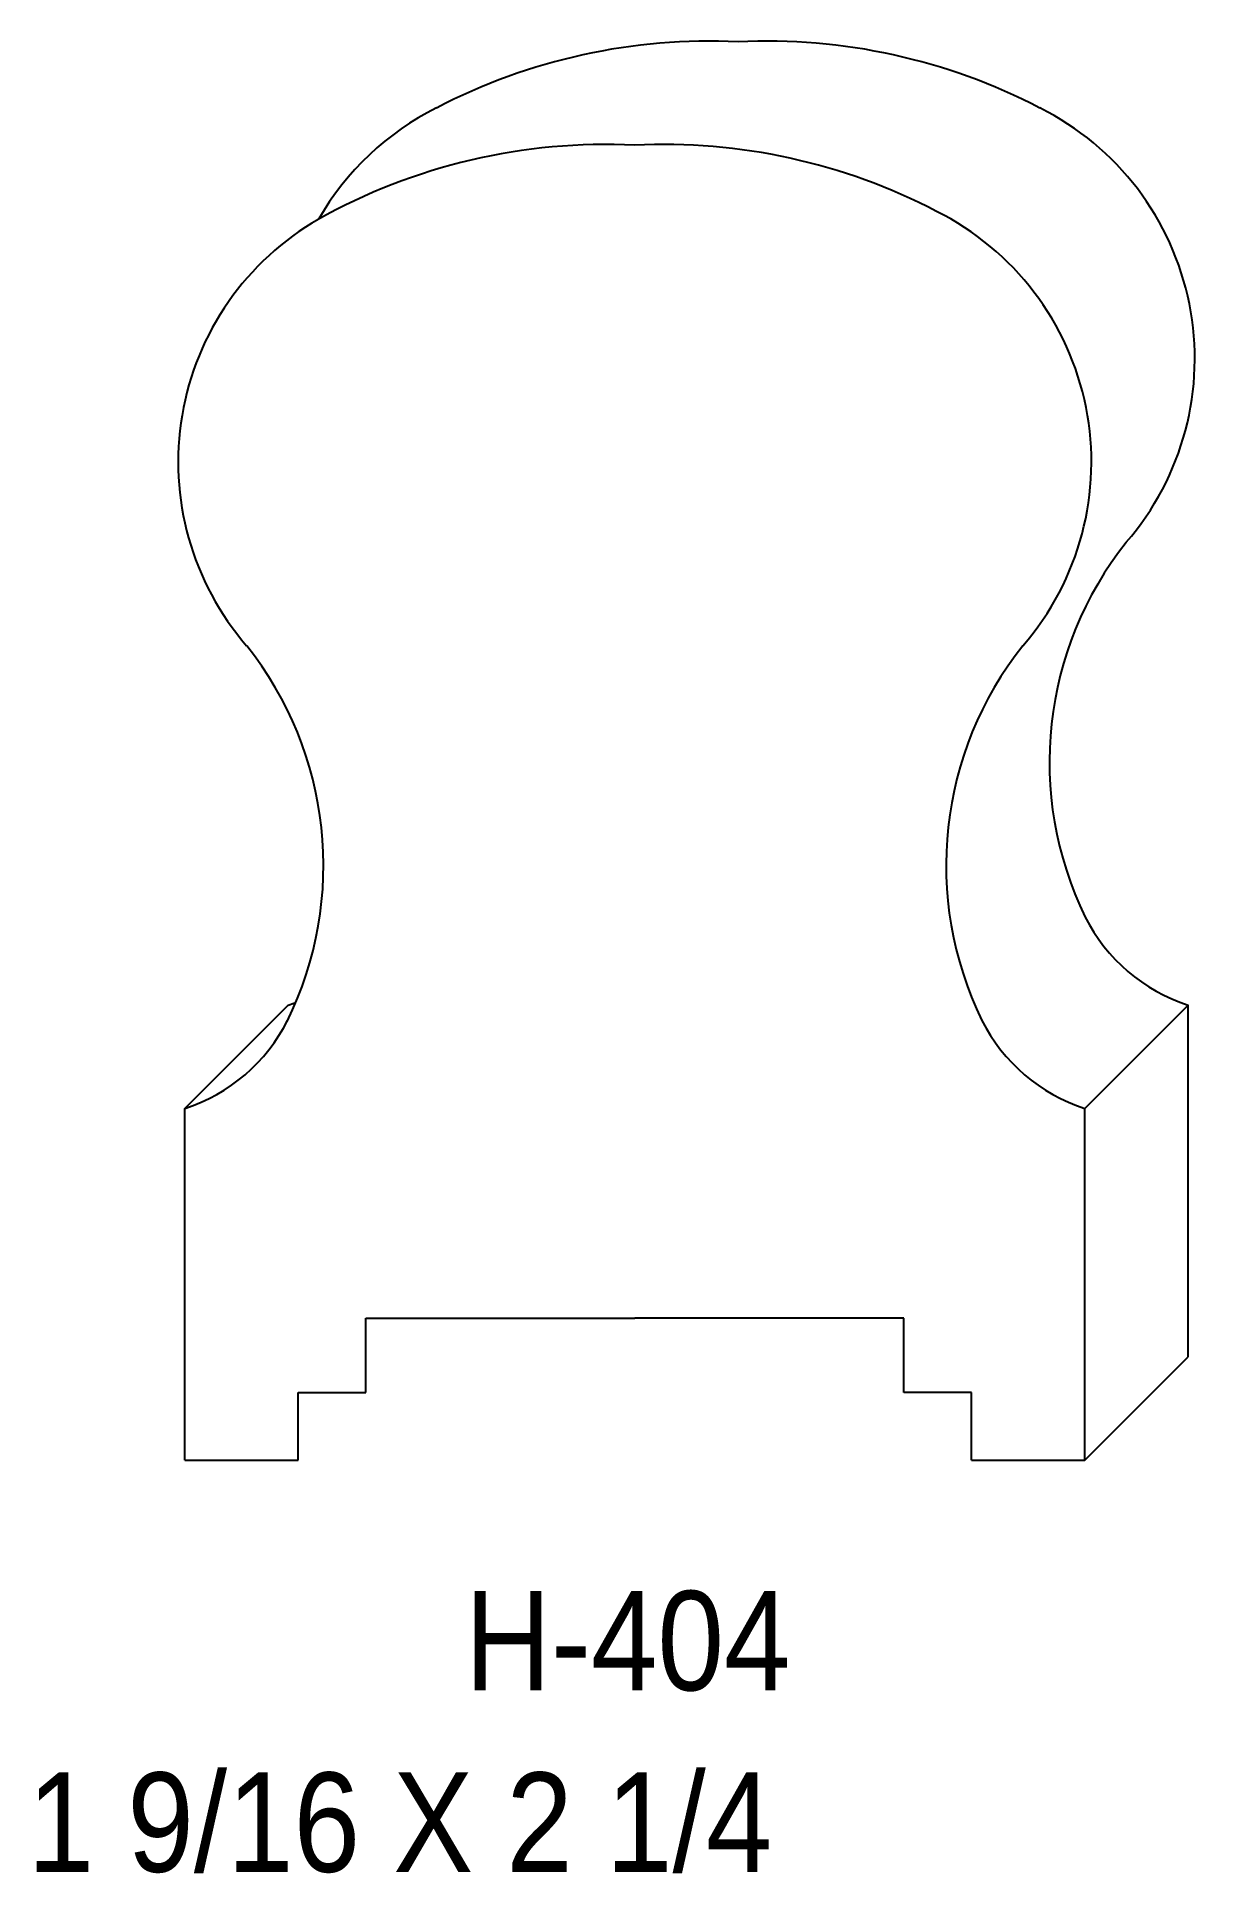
# Model space of a CAD drawing. Extents: x 78.05 to 80.05, y 156.95 to 160.09.
import ezdxf

# ---------------------------------------------------------------- set-up
doc = ezdxf.new("R2010")
doc.units = 0
doc.header["$LTSCALE"] = 5
doc.layers.add('PROFILE', color=7, linetype='CONTINUOUS')
doc.styles.add('TXT', font='TXT', dxfattribs={"height": 3.5})

msp = doc.modelspace()

# ---------------------------------------------------------------- linework, layer by layer
at = {"layer": 'PROFILE', "color": 1, "linetype": 'CONTINUOUS'}
for p, q in [((78.3059, 158.2606), (78.4826, 158.4374)), ((79.8451, 158.2606), (80.0219, 158.4374)), ((80.0219, 157.8359), (80.0219, 158.4374)), ((78.3059, 157.6591), (78.3059, 158.2606)), ((79.8451, 157.6591), (79.8451, 158.2606)), ((78.6156, 157.9018), (79.0755, 157.9018)), ((78.6156, 157.7746), (78.6156, 157.9018)), ((79.5355, 157.9018), (79.0755, 157.9018)), ((79.5355, 157.7746), (79.5355, 157.9018)), ((79.8451, 157.6591), (80.0219, 157.8359)), ((78.4998, 157.6591), (78.4998, 157.7746)), ((78.4998, 157.7746), (78.6156, 157.7746)), ((79.6512, 157.7746), (79.5355, 157.7746)), ((79.6512, 157.6591), (79.6512, 157.7746)), ((78.3059, 157.6591), (78.4998, 157.6591)), ((79.6512, 157.6591), (79.8451, 157.6591))]:
    msp.add_line(p, q, dxfattribs=at)
for centre, major_axis, start_param, end_param in [((79.2035, 159.0745), (0, 1.0116), -0.048238, 0.48023), ((79.301, 159.0745), (0, 1.0116), -0.48023, 0.048238), ((78.9505, 159.543), (0, 0.4794), 0.463703, 1.049124), ((79.554, 159.543), (0, 0.4794), -2.28524, -0.463703), ((79.0267, 158.8978), (0, 1.0116), -0.048238, 0.509997), ((79.1243, 158.8978), (0, 1.0116), -0.48023, 0.048238), ((79.3772, 159.3662), (0, 0.4794), -2.28524, -0.463703), ((78.7738, 159.3662), (0.4794, 0), 2.092468, -2.427149), ((80.3889, 158.8528), (0.6041, 0), 2.469663, -2.687553), ((77.9389, 158.6761), (0, 0.6041), -2.027749, -0.898867), ((80.2121, 158.6761), (0, 0.6041), 0.898867, -4.258349), ((80.1154, 158.7247), (0, 0.3022), -4.24252, -3.456441), ((78.389, 158.7247), (0, 0.3022), -2.826745, -2.780739), ((78.2123, 158.548), (0.3022, 0), -1.255948, -0.469869), ((79.9387, 158.548), (0.3022, 0), -2.671723, -1.885644)]:
    msp.add_ellipse(centre, major_axis=major_axis, ratio=1, start_param=start_param, end_param=end_param, dxfattribs=at)

# ---------------------------------------------------------------- texts
at = {"layer": 'PROFILE', "color": 1, "linetype": 'CONTINUOUS', "style": 'TXT', "width": 0.9}
for s, height, p in [('H-404', 0.16996, (78.7847, 157.2655)), ('1 9/16 X 2 1/4', 0.169956, (78.037, 156.955))]:
    msp.add_text(s, height=height, dxfattribs=at).set_placement(p)

doc.saveas('drawing.dxf')
